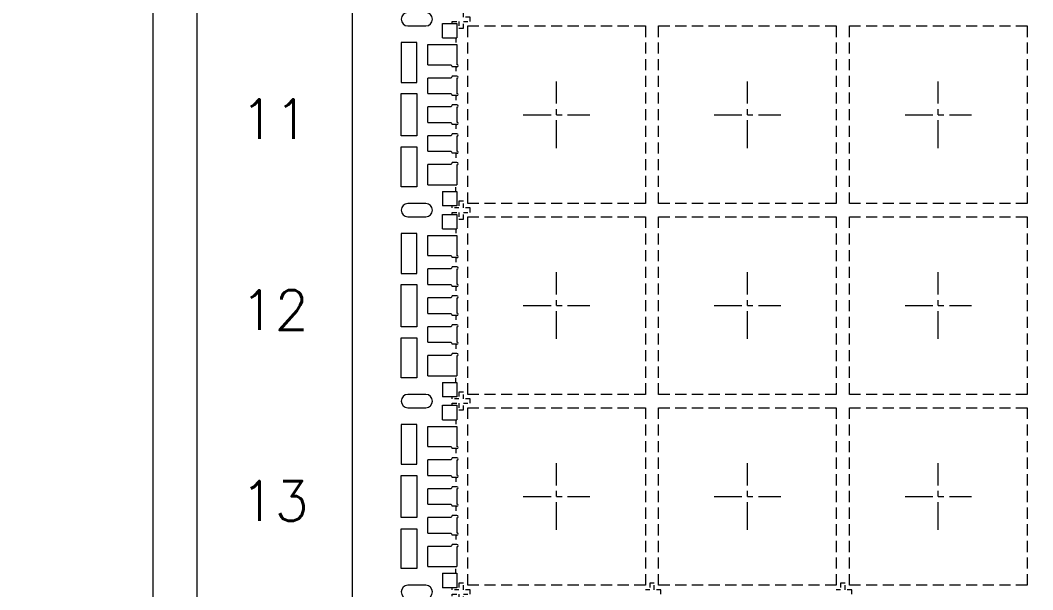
# Model space of a CAD drawing. Header units: millimetres. Extents: x -176 to -53, y -166 to -6.
# Drawn here: x -154.7 to -131.89, y -79.04 to -66.21 of the extents above; entities that cross this region are included whole.
import ezdxf

# ---------------------------------------------------------------- set-up
doc = ezdxf.new("R2010")
doc.units = ezdxf.units.MM
for name, pattern in [('CENTER', [2, 1.25, -0.25, 0.25, -0.25]), ('DASHED', [0.75, 0.5, -0.25]), ('HIDDEN', [0.375, 0.25, -0.125])]:
    doc.linetypes.add(name, pattern=pattern)
doc.layers.get('Defpoints').update_dxf_attribs({"lineweight": 18})
for name, color, linetype, lineweight in [('1', 7, 'Continuous', 18), ('1D', 4, 'Continuous', 18), ('Pkg', 2, 'DASHED', 9)]:
    doc.layers.add(name, color=color, linetype=linetype, lineweight=lineweight)
doc.layers.add('标注', color=4, linetype='Continuous')
doc.styles.add('宋体', font='SimSun.ttf')
doc.dimstyles.new('St. ZB', dxfattribs={"dimtxt": 1.25, "dimasz": 0.8, "dimexe": 0.3, "dimexo": 0.2, "dimgap": 0.3, "dimtad": 0, "dimdec": 3, "dimzin": 0, "dimdsep": 46, "dimtxsty": '宋体', "dimcen": 0.09, "dimdle": 1.6, "dimclrd": 7, "dimclre": 1, "dimclrt": 256, "dimadec": 0, "dimazin": 0, "dimtfac": 1, "dimtdec": 3, "dimtmove": 0, "dimatfit": 3, "dimfxl": 1, "dimtolj": 1, "dimtzin": 0, "dimarcsym": 0})

# ---------------------------------------------------------------- blocks, each defined once
blk = doc.blocks.new('*D42')
at = {"layer": 'Defpoints', "color": 0, "transparency": 16777216}
for p in [(1736.59, 712.452), (1726.074, 638.978), (1732.588, 638.964)]:
    blk.add_point(p, dxfattribs=at)
at = {"layer": '标注', "color": 1, "linetype": 'Continuous', "lineweight": -2, "transparency": 16777216}
for p, q in [((1727.674, 638.978), (1726.074, 638.978)), ((1729.274, 638.964), (1727.674, 638.978)), ((1732.088, 638.964), (1729.274, 638.964))]:
    blk.add_line(p, q, dxfattribs=at)
at = {"layer": '标注', "lineweight": 5, "transparency": 16777216, "insert": (1717.413, 638.978), "char_height": 1.25, "attachment_point": 5, "style": '宋体'}
blk.add_mtext('\\A1;73.4880%%p0.300 TAPE', dxfattribs=at)
blk = doc.blocks.new('*D43')
at = {"layer": 'Defpoints', "color": 0, "transparency": 16777216}
for p in [(1736.59, 712.452), (1726.185, 635.95), (1733.083, 635.964)]:
    blk.add_point(p, dxfattribs=at)
at = {"layer": '标注', "color": 1, "linetype": 'Continuous', "lineweight": -2, "transparency": 16777216}
for p, q in [((1727.785, 635.95), (1726.185, 635.95)), ((1729.385, 635.964), (1727.785, 635.95)), ((1732.583, 635.964), (1729.385, 635.964))]:
    blk.add_line(p, q, dxfattribs=at)
at = {"layer": '标注', "lineweight": 5, "transparency": 16777216, "insert": (1723.326, 635.95), "char_height": 1.25, "attachment_point": 5, "style": '宋体'}
blk.add_mtext('\\A1;76.488', dxfattribs=at)
blk = doc.blocks.new('*D50')
at = {"layer": 'Defpoints', "color": 0, "transparency": 16777216}
for p in [(1736.59, 712.452), (1725.668, 647.464), (1732.083, 647.464)]:
    blk.add_point(p, dxfattribs=at)
at = {"layer": '标注', "color": 1, "lineweight": -2, "transparency": 16777216}
blk.add_line((1731.583, 647.464), (1725.668, 647.464), dxfattribs=at)
at = {"layer": '标注', "lineweight": 5, "transparency": 16777216, "insert": (1722.781, 647.464), "char_height": 1.25, "attachment_point": 5, "style": '宋体'}
blk.add_mtext('\\A1;64.988', dxfattribs=at)

msp = doc.modelspace()

# ---------------------------------------------------------------- linework, layer by layer
at = {"color": 1, "linetype": 'CENTER', "lineweight": 5, "ltscale": 0.5}
for p, q in [((-142.6178, -69.0891), (-142.6178, -67.5891)), ((-138.3178, -69.0891), (-138.3178, -67.5891)), ((-134.0178, -69.0891), (-134.0178, -67.5891)), ((-143.3678, -68.3391), (-141.8678, -68.3391)), ((-139.0678, -68.3391), (-137.5678, -68.3391)), ((-134.7678, -68.3391), (-133.2678, -68.3391)), ((-142.6178, -73.3891), (-142.6178, -71.8891)), ((-138.3178, -73.3891), (-138.3178, -71.8891)), ((-134.0178, -73.3891), (-134.0178, -71.8891)), ((-143.3678, -72.6391), (-141.8678, -72.6391)), ((-139.0678, -72.6391), (-137.5678, -72.6391)), ((-134.7678, -72.6391), (-133.2678, -72.6391)), ((-142.6178, -77.6891), (-142.6178, -76.1891)), ((-138.3178, -77.6891), (-138.3178, -76.1891)), ((-134.0178, -77.6891), (-134.0178, -76.1891)), ((-143.3678, -76.9391), (-141.8678, -76.9391)), ((-139.0678, -76.9391), (-137.5678, -76.9391)), ((-134.7678, -76.9391), (-133.2678, -76.9391))]:
    msp.add_line(p, q, dxfattribs=at)
at = {"layer": '1'}
msp.add_line((-150.7178, -82.5391), (-150.7178, -63.3391), dxfattribs=at)
at = {"layer": '1', "linetype": 'Continuous', "lineweight": 5}
for p, q in [((-145.1878, -66.6091), (-145.1878, -66.2841)), ((-145.5178, -66.7591), (-144.8628, -66.7591)), ((-145.1878, -66.6091), (-144.8628, -66.6091)), ((-145.5178, -67.2141), (-144.9915, -67.2141)), ((-144.9915, -67.2141), (-144.9678, -67.2591)), ((-144.8628, -67.2591), (-144.9678, -67.2591)), ((-144.9915, -67.5141), (-145.5178, -67.5141)), ((-144.9678, -67.4691), (-144.9915, -67.5141)), ((-144.8628, -67.4691), (-144.9678, -67.4691)), ((-145.5178, -67.8641), (-144.9915, -67.8641)), ((-144.9915, -67.8641), (-144.9678, -67.9091)), ((-144.8628, -67.9091), (-144.9678, -67.9091)), ((-144.9915, -68.1641), (-145.5178, -68.1641)), ((-144.9678, -68.1191), (-144.9915, -68.1641)), ((-144.8628, -68.1191), (-144.9678, -68.1191)), ((-145.5178, -68.5141), (-144.9915, -68.5141)), ((-144.9915, -68.5141), (-144.9678, -68.5591)), ((-144.8628, -68.5591), (-144.9678, -68.5591)), ((-144.9915, -68.8141), (-145.5178, -68.8141)), ((-144.9678, -68.7691), (-144.9915, -68.8141)), ((-144.8628, -68.7691), (-144.9678, -68.7691)), ((-145.5178, -69.1641), (-144.9915, -69.1641)), ((-144.9915, -69.1641), (-144.9678, -69.2091)), ((-144.8628, -69.2091), (-144.9678, -69.2091)), ((-144.9915, -69.4641), (-145.5178, -69.4641)), ((-144.9678, -69.4191), (-144.9915, -69.4641)), ((-144.8628, -69.4191), (-144.9678, -69.4191)), ((-145.5178, -69.9191), (-144.8628, -69.9191)), ((-145.1878, -70.0691), (-145.1878, -70.3941)), ((-145.1878, -70.0691), (-144.8628, -70.0691)), ((-145.1878, -70.9091), (-145.1878, -70.5841)), ((-145.1878, -70.9091), (-144.8628, -70.9091)), ((-145.5178, -71.0591), (-144.8628, -71.0591)), ((-145.5178, -71.5141), (-144.9915, -71.5141)), ((-144.9915, -71.5141), (-144.9678, -71.5591)), ((-144.8628, -71.5591), (-144.9678, -71.5591)), ((-144.9915, -71.8141), (-145.5178, -71.8141)), ((-144.9678, -71.7691), (-144.9915, -71.8141)), ((-144.8628, -71.7691), (-144.9678, -71.7691)), ((-145.5178, -72.1641), (-144.9915, -72.1641)), ((-144.9915, -72.1641), (-144.9678, -72.2091)), ((-144.8628, -72.2091), (-144.9678, -72.2091)), ((-144.9915, -72.4641), (-145.5178, -72.4641)), ((-144.9678, -72.4191), (-144.9915, -72.4641)), ((-144.8628, -72.4191), (-144.9678, -72.4191)), ((-145.5178, -72.8141), (-144.9915, -72.8141)), ((-144.9915, -72.8141), (-144.9678, -72.8591)), ((-144.8628, -72.8591), (-144.9678, -72.8591)), ((-144.9915, -73.1141), (-145.5178, -73.1141)), ((-144.9678, -73.0691), (-144.9915, -73.1141)), ((-144.8628, -73.0691), (-144.9678, -73.0691)), ((-145.5178, -73.4641), (-144.9915, -73.4641)), ((-144.9915, -73.4641), (-144.9678, -73.5091)), ((-144.8628, -73.5091), (-144.9678, -73.5091)), ((-144.9915, -73.7641), (-145.5178, -73.7641)), ((-144.9678, -73.7191), (-144.9915, -73.7641)), ((-144.8628, -73.7191), (-144.9678, -73.7191)), ((-145.5178, -74.2191), (-144.8628, -74.2191)), ((-145.1878, -74.3691), (-145.1878, -74.6941)), ((-145.1878, -74.3691), (-144.8628, -74.3691)), ((-145.1878, -75.2091), (-145.1878, -74.8841)), ((-145.1878, -75.2091), (-144.8628, -75.2091)), ((-145.5178, -75.3591), (-144.8628, -75.3591)), ((-145.5178, -75.8141), (-144.9915, -75.8141)), ((-144.9915, -75.8141), (-144.9678, -75.8591)), ((-144.8628, -75.8591), (-144.9678, -75.8591)), ((-144.9915, -76.1141), (-145.5178, -76.1141)), ((-144.9678, -76.0691), (-144.9915, -76.1141)), ((-144.8628, -76.0691), (-144.9678, -76.0691)), ((-145.5178, -76.4641), (-144.9915, -76.4641)), ((-144.9915, -76.4641), (-144.9678, -76.5091)), ((-144.8628, -76.5091), (-144.9678, -76.5091)), ((-144.9915, -76.7641), (-145.5178, -76.7641)), ((-144.9678, -76.7191), (-144.9915, -76.7641)), ((-144.8628, -76.7191), (-144.9678, -76.7191)), ((-145.5178, -77.1141), (-144.9915, -77.1141)), ((-144.9915, -77.1141), (-144.9678, -77.1591)), ((-144.8628, -77.1591), (-144.9678, -77.1591)), ((-144.9915, -77.4141), (-145.5178, -77.4141)), ((-144.9678, -77.3691), (-144.9915, -77.4141)), ((-144.8628, -77.3691), (-144.9678, -77.3691)), ((-145.5178, -77.7641), (-144.9915, -77.7641)), ((-144.9915, -77.7641), (-144.9678, -77.8091)), ((-144.8628, -77.8091), (-144.9678, -77.8091)), ((-144.9915, -78.0641), (-145.5178, -78.0641)), ((-144.9678, -78.0191), (-144.9915, -78.0641)), ((-144.8628, -78.0191), (-144.9678, -78.0191)), ((-145.5178, -78.5191), (-144.8628, -78.5191)), ((-145.1878, -78.6691), (-145.1878, -78.9941)), ((-145.1878, -78.6691), (-144.8628, -78.6691))]:
    msp.add_line(p, q, dxfattribs=at)
at = {"layer": '1', "lineweight": 5}
for p, q in [((-145.5178, -67.2141), (-145.5178, -66.7591)), ((-145.5178, -67.8641), (-145.5178, -67.5141)), ((-145.5178, -68.5141), (-145.5178, -68.1641)), ((-145.5178, -69.1641), (-145.5178, -68.8141)), ((-145.5178, -69.9191), (-145.5178, -69.4641)), ((-145.5178, -71.5141), (-145.5178, -71.0591)), ((-145.5178, -72.1641), (-145.5178, -71.8141)), ((-145.5178, -72.8141), (-145.5178, -72.4641)), ((-145.5178, -73.4641), (-145.5178, -73.1141)), ((-145.5178, -74.2191), (-145.5178, -73.7641)), ((-145.5178, -75.8141), (-145.5178, -75.3591)), ((-145.5178, -76.4641), (-145.5178, -76.1141)), ((-145.5178, -77.1141), (-145.5178, -76.7641)), ((-145.5178, -77.7641), (-145.5178, -77.4141)), ((-145.5178, -78.5191), (-145.5178, -78.0641))]:
    msp.add_line(p, q, dxfattribs=at)
at = {"layer": '1', "lineweight": 5, "ltscale": 10}
for points in [[(-145.5628, -66.0391), (-145.9678, -66.0391, 1), (-145.9678, -66.3391), (-145.5628, -66.3391, 1)], [(-145.5628, -70.3391), (-145.9678, -70.3391, 1), (-145.9678, -70.6391), (-145.5628, -70.6391, 1)], [(-145.5628, -74.6391), (-145.9678, -74.6391, 1), (-145.9678, -74.9391), (-145.5628, -74.9391, 1)], [(-145.5628, -78.9391), (-145.9678, -78.9391, 1), (-145.9678, -79.2391), (-145.5628, -79.2391, 1)]]:
    msp.add_lwpolyline(points, format="xyb", close=True, dxfattribs=at)
at = {"layer": '1', "linetype": 'Continuous', "lineweight": 5}
for points in [[(-145.1878, -66.2841), (-144.8628, -66.2841), (-144.8628, -66.6091)], [(-144.8628, -66.7591), (-144.8628, -67.2091)], [(-144.8628, -67.5191), (-144.8628, -67.8591)], [(-144.8628, -68.1691), (-144.8628, -68.5091)], [(-144.8628, -68.8191), (-144.8628, -69.1591)], [(-144.8628, -69.4691), (-144.8628, -69.9191)], [(-144.8628, -70.0691), (-144.8628, -70.3941), (-145.1878, -70.3941)], [(-145.1878, -70.5841), (-144.8628, -70.5841), (-144.8628, -70.9091)], [(-144.8628, -71.0591), (-144.8628, -71.5091)], [(-144.8628, -71.8191), (-144.8628, -72.1591)], [(-144.8628, -72.4691), (-144.8628, -72.8091)], [(-144.8628, -73.1191), (-144.8628, -73.4591)], [(-144.8628, -73.7691), (-144.8628, -74.2191)], [(-144.8628, -74.3691), (-144.8628, -74.6941), (-145.1878, -74.6941)], [(-145.1878, -74.8841), (-144.8628, -74.8841), (-144.8628, -75.2091)], [(-144.8628, -75.3591), (-144.8628, -75.8091)], [(-144.8628, -76.1191), (-144.8628, -76.4591)], [(-144.8628, -76.7691), (-144.8628, -77.1091)], [(-144.8628, -77.4191), (-144.8628, -77.7591)], [(-144.8628, -78.0691), (-144.8628, -78.5191)], [(-144.8628, -78.6691), (-144.8628, -78.9941), (-145.1878, -78.9941)]]:
    msp.add_lwpolyline(points, dxfattribs=at)
at = {"layer": '1', "lineweight": 5, "ltscale": 10}
for points in [[(-146.1178, -67.6141), (-145.7678, -67.6141), (-145.7678, -66.7141), (-146.1178, -66.7141)], [(-146.1178, -67.8641), (-145.7678, -67.8641), (-145.7678, -68.8141), (-146.1178, -68.8141)], [(-145.7678, -69.0641), (-145.7678, -69.9641), (-146.1178, -69.9641), (-146.1178, -69.0641)], [(-146.1178, -71.9141), (-145.7678, -71.9141), (-145.7678, -71.0141), (-146.1178, -71.0141)], [(-146.1178, -72.1641), (-145.7678, -72.1641), (-145.7678, -73.1141), (-146.1178, -73.1141)], [(-145.7678, -73.3641), (-145.7678, -74.2641), (-146.1178, -74.2641), (-146.1178, -73.3641)], [(-146.1178, -76.2141), (-145.7678, -76.2141), (-145.7678, -75.3141), (-146.1178, -75.3141)], [(-146.1178, -76.4641), (-145.7678, -76.4641), (-145.7678, -77.4141), (-146.1178, -77.4141)], [(-145.7678, -77.6641), (-145.7678, -78.5641), (-146.1178, -78.5641), (-146.1178, -77.6641)]]:
    msp.add_lwpolyline(points, close=True, dxfattribs=at)
at = {"layer": '1'}
for centre in [(-144.8628, -67.2341), (-144.8628, -67.4941), (-144.8628, -67.8841), (-144.8628, -68.1441), (-144.8628, -68.5341), (-144.8628, -68.7941), (-144.8628, -69.1841), (-144.8628, -69.4441), (-144.8628, -71.5341), (-144.8628, -71.7941), (-144.8628, -72.1841), (-144.8628, -72.4441), (-144.8628, -72.8341), (-144.8628, -73.0941), (-144.8628, -73.4841), (-144.8628, -73.7441), (-144.8628, -75.8341), (-144.8628, -76.0941), (-144.8628, -76.4841), (-144.8628, -76.7441), (-144.8628, -77.1341), (-144.8628, -77.3941), (-144.8628, -77.7841), (-144.8628, -78.0441)]:
    msp.add_arc(centre, 0.025, 270, 90, dxfattribs=at)
at = {"layer": '1D', "color": 4, "linetype": 'HIDDEN', "lineweight": 5, "ltscale": 0.3}
for p, q in [((-140.5178, -78.8891), (-140.5178, -79.0391)), ((-140.4178, -78.8891), (-140.5178, -78.8891)), ((-140.4178, -79.0391), (-140.4178, -78.8891)), ((-136.2178, -78.8891), (-136.2178, -79.0391)), ((-136.1178, -78.8891), (-136.2178, -78.8891)), ((-136.1178, -79.0391), (-136.1178, -78.8891)), ((-140.5178, -79.0391), (-140.6678, -79.0391)), ((-140.2678, -79.0391), (-140.4178, -79.0391)), ((-140.2678, -79.1391), (-140.2678, -79.0391)), ((-136.2178, -79.0391), (-136.3678, -79.0391)), ((-135.9678, -79.0391), (-136.1178, -79.0391)), ((-135.9678, -79.1391), (-135.9678, -79.0391))]:
    msp.add_line(p, q, dxfattribs=at)
at = {"layer": '1D', "elevation": 0}
msp.add_lwpolyline([(-70.4263, -19.4391), (-151.7121, -19.4391), (-151.7121, -91.4391), (-70.4263, -91.4391)], dxfattribs=at)
at = {"layer": '1D', "color": 1, "lineweight": 5}
msp.add_lwpolyline([(-75.2178, -90.4391), (-147.2178, -90.4391), (-147.2178, -20.4391), (-75.2178, -20.4391)], dxfattribs=at)
at = {"layer": '1D', "color": 4, "linetype": 'HIDDEN', "lineweight": 5, "ltscale": 0.3}
for points in [[(-144.9678, -66.2841), (-144.9678, -66.2391), (-144.8178, -66.2391), (-144.8178, -66.3891), (-144.7178, -66.3891), (-144.7178, -66.2391), (-144.5678, -66.2391), (-144.5678, -66.1391), (-144.7178, -66.1391), (-144.7178, -65.9891), (-144.8178, -65.9891)], [(-144.8878, -66.6091), (-144.8878, -66.7591)], [(-144.8878, -67.2591), (-144.8878, -67.4691)], [(-144.8878, -67.9091), (-144.8878, -68.1191)], [(-144.8878, -68.5591), (-144.8878, -68.7691)], [(-144.8878, -69.2091), (-144.8878, -69.4191)], [(-144.8878, -70.0691), (-144.8878, -69.9191)], [(-144.9678, -70.5841), (-144.9678, -70.5391), (-144.8178, -70.5391), (-144.8178, -70.6891), (-144.7178, -70.6891), (-144.7178, -70.5391), (-144.5678, -70.5391), (-144.5678, -70.4391), (-144.7178, -70.4391), (-144.7178, -70.2891), (-144.8178, -70.2891)], [(-144.8178, -70.2891), (-144.8178, -70.4391), (-144.9678, -70.4391), (-144.9678, -70.3941)], [(-144.8878, -70.9091), (-144.8878, -71.0591)], [(-144.8878, -71.5591), (-144.8878, -71.7691)], [(-144.8878, -72.2091), (-144.8878, -72.4191)], [(-144.8878, -72.8591), (-144.8878, -73.0691)], [(-144.8878, -73.5091), (-144.8878, -73.7191)], [(-144.8878, -74.3691), (-144.8878, -74.2191)], [(-144.9678, -74.8841), (-144.9678, -74.8391), (-144.8178, -74.8391), (-144.8178, -74.9891), (-144.7178, -74.9891), (-144.7178, -74.8391), (-144.5678, -74.8391), (-144.5678, -74.7391), (-144.7178, -74.7391), (-144.7178, -74.5891), (-144.8178, -74.5891)], [(-144.8178, -74.5891), (-144.8178, -74.7391), (-144.9678, -74.7391), (-144.9678, -74.6941)], [(-144.8878, -75.2091), (-144.8878, -75.3591)], [(-144.8878, -75.8591), (-144.8878, -76.0691)], [(-144.8878, -76.5091), (-144.8878, -76.7191)], [(-144.8878, -77.1591), (-144.8878, -77.3691)], [(-144.8878, -77.8091), (-144.8878, -78.0191)], [(-144.8878, -78.6691), (-144.8878, -78.5191)], [(-144.9678, -79.1841), (-144.9678, -79.1391), (-144.8178, -79.1391), (-144.8178, -79.2891), (-144.7178, -79.2891), (-144.7178, -79.1391), (-144.5678, -79.1391), (-144.5678, -79.0391), (-144.7178, -79.0391), (-144.7178, -78.8891), (-144.8178, -78.8891)], [(-144.8178, -78.8891), (-144.8178, -79.0391), (-144.9678, -79.0391), (-144.9678, -78.9941)]]:
    msp.add_lwpolyline(points, dxfattribs=at)
at = {"layer": 'Pkg', "color": 2, "linetype": 'DASHED', "lineweight": 5, "ltscale": 0.5}
for points in [[(-144.6178, -66.3391), (-140.6178, -66.3391), (-140.6178, -70.3391), (-144.6178, -70.3391)], [(-140.3178, -66.3391), (-136.3178, -66.3391), (-136.3178, -70.3391), (-140.3178, -70.3391)], [(-136.0178, -66.3391), (-132.0178, -66.3391), (-132.0178, -70.3391), (-136.0178, -70.3391)], [(-144.6178, -70.6391), (-140.6178, -70.6391), (-140.6178, -74.6391), (-144.6178, -74.6391)], [(-140.3178, -70.6391), (-136.3178, -70.6391), (-136.3178, -74.6391), (-140.3178, -74.6391)], [(-136.0178, -70.6391), (-132.0178, -70.6391), (-132.0178, -74.6391), (-136.0178, -74.6391)], [(-144.6178, -74.9391), (-140.6178, -74.9391), (-140.6178, -78.9391), (-144.6178, -78.9391)], [(-140.3178, -74.9391), (-136.3178, -74.9391), (-136.3178, -78.9391), (-140.3178, -78.9391)], [(-136.0178, -74.9391), (-132.0178, -74.9391), (-132.0178, -78.9391), (-136.0178, -78.9391)]]:
    msp.add_lwpolyline(points, close=True, dxfattribs=at)

# ---------------------------------------------------------------- texts
at = {"layer": '标注', "lineweight": 5, "char_height": 0.892857, "attachment_point": 5, "style": '宋体'}
for s, insert in [('{\\Fsimplex|c134;11}', (-148.9678, -68.4384)), ('{\\Fsimplex|c134;12}', (-148.9678, -72.7384)), ('{\\Fsimplex|c134;13}', (-148.9678, -77.0384))]:
    msp.add_mtext(s, dxfattribs=dict(at, insert=insert))

# ---------------------------------------------------------------- dimensions: what is measured, and where the dimension line sits
at = {"layer": '标注', "lineweight": 5}
dim = msp.add_ordinate_dim(feature_location=(-151.2121, -91.4391), offset=(-6.5145, 0.0137), dtype=0, origin=(-147.2108, -17.9511), text='73.4880%%p0.300 TAPE', dimstyle='St. ZB', override={"dimexo": 0.5, "dimtxsty": '宋体', "dimsah": 1, "dimclrd": 1}, dxfattribs=at)
dim.commit()
dim.dimension.update_dxf_attribs({"geometry": '*D42', "text_midpoint": (-166.3877, -91.4254), "insert": (-1883.8005, -730.4036)})
for feature_location, offset, picture, middle in [((-151.7178, -82.9391), (-6.4146, 0), '*D50', (-161.0197, -82.9391)), ((-150.7178, -94.4391), (-6.8976, -0.0147), '*D43', (-160.4745, -94.4538))]:
    dim = msp.add_ordinate_dim(feature_location=feature_location, offset=offset, dtype=0, origin=(-147.2108, -17.9511), dimstyle='St. ZB', override={"dimexo": 0.5, "dimtxsty": '宋体', "dimsah": 1, "dimclrd": 1}, dxfattribs=at)
    dim.commit()
    dim.dimension.update_dxf_attribs({"geometry": picture, "text_midpoint": middle, "insert": (-1883.8005, -730.4036)})

doc.saveas('drawing.dxf')
